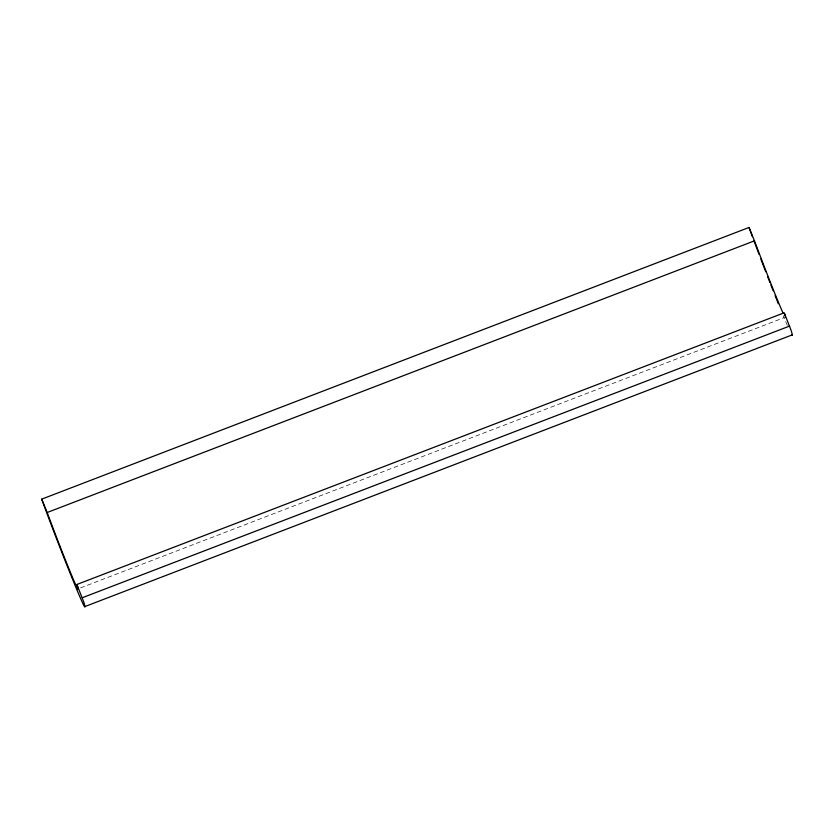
<?xml version="1.0" encoding="UTF-8"?>
<svg xmlns="http://www.w3.org/2000/svg" width="834" height="834" viewBox="0 0 834 834"><rect width="100%" height="100%" fill="white"/><g stroke="black" fill="none" stroke-linecap="round" stroke-linejoin="round"><path stroke-width="0.63" stroke-dasharray="4.17 3.13" d="M80.523 587.897L784.221 317.598M787.338 325.385A75.8 1.981 69 0 1 783.251 315.742"/><path stroke-width="1.25" d="M791.654 334.611A75.8 1.981 69 0 0 791.091 330.306L784.221 312.781L76.874 584.478L83.744 602.002A75.8 1.981 69 0 1 75.164 585.645A75.8 1.981 69 0 1 45.057 508.333L41.7 499.149L749.047 227.453L755.604 243.684A56.681 1.48 69 0 0 783.116 313.198M41.7 499.149L47.204 512.493L754.551 240.797M82.337 597.728L789.683 326.031M84.953 606.547L792.3 334.851M749.047 227.453L752.404 236.637M47.204 512.493L48.257 515.381A56.681 1.48 69 0 0 70.765 573.198A56.681 1.48 69 0 0 77.187 585.426L76.874 584.478M778.32 303.68A75.8 1.981 69 0 1 775.088 295.611M773.17 290.795A75.8 1.981 69 0 1 770.877 284.978M769.938 282.59A75.8 1.981 69 0 1 767.572 276.534M765.716 271.748A75.8 1.981 69 0 1 760.827 258.999M759.076 254.422A75.8 1.981 69 0 1 754.113 241.224M784.533 313.73A56.681 1.48 69 0 1 785.44 317.128"/></g></svg>
